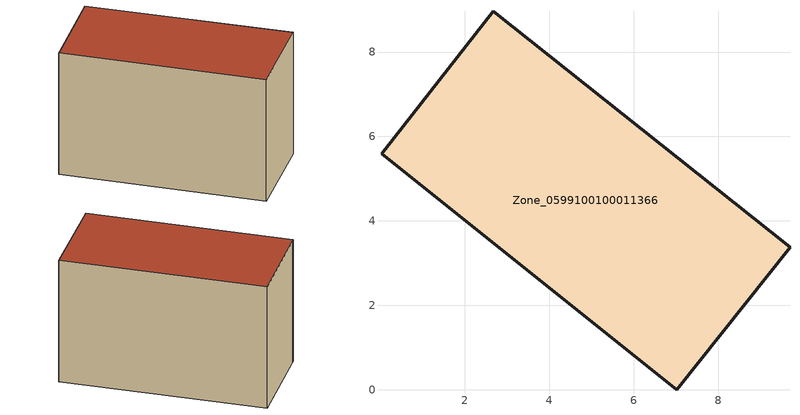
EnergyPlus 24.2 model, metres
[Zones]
Zone_0599100100011366
 floor ground (C_G): 0.12,5.7 2.68,8.97 9.7,3.38 7.02,0 0.03,5.59 z0.49
 wall outside (C_F): 7.02,0 9.7,3.38 2.68,8.97 0.12,5.7 0.03,5.59 7.02,0 z0.49:6.22
 roof outside (C_R): 2.68,8.97 0.12,5.7 0.03,5.59 7.02,0 9.7,3.38 z6.22
[BUILDING]
Pand.0599100100011366: North Axis=0; Terrain=City; Loads Convergence Tolerance Value=0.04; Temperature Convergence Tolerance Value=0.4; Solar Distribution=FullExterior; Maximum Number of Warmup Days=25; Minimum Number of Warmup Days=1
[Site:Location]
Rotterdam.The.Hague.AP_ZH_NLD Design_Conditions: Latitude=51.96; Longitude=4.45; Time Zone=1; Elevation=-4.5
[SITE:GROUNDTEMPERATURE:BUILDINGSURFACE]
18, 18, 18, 18, 18, 18, 18, 18, 18, 18, 18, 18
[MATERIAL] Thermal Absorptance=0.9; Solar Absorptance=0.7; Visible Absorptance=0.7
Name | Roughness | Thickness | Conductivity | Density | Specific Heat
G.TI.1946-1964 | MediumSmooth | 0.15 | 1 | 540 | 1210
F.TI.1946-1964 | Rough | 0.3 | 0.857143 | 1920 | 840
R.TI.1946-1964 | MediumRough | 0.2 | 0.277778 | 1500 | 1000
[CONSTRUCTION]
C_G: G.TI.1946-1964
C_F: F.TI.1946-1964
C_R: R.TI.1946-1964
[ZONE]
Zone_0599100100011366: Type=1; Multiplier=1; Ceiling Height=Autocalculate; Volume=Autocalculate; Floor Area=autocalculate; Part of Total Floor Area=Yes
[ZONEINFILTRATION:DESIGNFLOWRATE]
Infil_Zone_0599100100011366: Zone or ZoneList or Space or SpaceList=Zone_0599100100011366; Schedule=AlwaysOn; Design Flow Rate Calculation Method=Flow/Area; Flow Rate per Floor Area=0.003; Constant Term Coefficient=1; Temperature Term Coefficient=0; Velocity Term Coefficient=0; Velocity Squared Term Coefficient=0
[HVACTEMPLATE:ZONE:IDEALLOADSAIRSYSTEM]
Zone_0599100100011366: Maximum Heating Supply Air Temperature=50; Minimum Cooling Supply Air Temperature=13; Maximum Heating Supply Air Humidity Ratio=0.0156; Minimum Cooling Supply Air Humidity Ratio=0.0077; Heating Limit=NoLimit; Cooling Limit=NoLimit; Dehumidification Control Type=ConstantSensibleHeatRatio; Cooling Sensible Heat Ratio=0.7; Dehumidification Setpoint=60; Humidification Control Type=None; Humidification Setpoint=30; Outdoor Air Method=None; Outdoor Air Flow Rate per Person=0.00944; Outdoor Air Flow Rate per Zone Floor Area=0; Outdoor Air Flow Rate per Zone=0; Demand Controlled Ventilation Type=None; Outdoor Air Economizer Type=NoEconomizer; Heat Recovery Type=None; Sensible Heat Recovery Effectiveness=0.7; Latent Heat Recovery Effectiveness=0.65
[ZONECONTROL:THERMOSTAT]
ThermostatControl_Zone_0599100100011366: Zone or ZoneList=Zone_0599100100011366; Control Type Schedule=DualSetpointControlType; Control 1=Thermostat_Zone_0599100100011366; Temperature Difference Between Cutout And Setpoint=0
[THERMOSTATSETPOINT:DUALSETPOINT]
Thermostat_Zone_0599100100011366: Heating Setpoint Temperature Schedule=HeatingSetpoint_Zone_0599100100011366; Cooling Setpoint Temperature Schedule=CoolingSetpoint_Zone_0599100100011366
[SCHEDULE:COMPACT]
HeatingSetpoint_Zone_0599100100011366: Through: 12/31, For: AllDays, Until: 24:00, 21
CoolingSetpoint_Zone_0599100100011366: Through: 12/31, For: AllDays, Until: 24:00, 24
DualSetpointControlType: Through: 12/31, For: AllDays, Until: 24:00, 4
AlwaysOn: Through: 12/31, For: AllDays, Until: 24:00, 1
